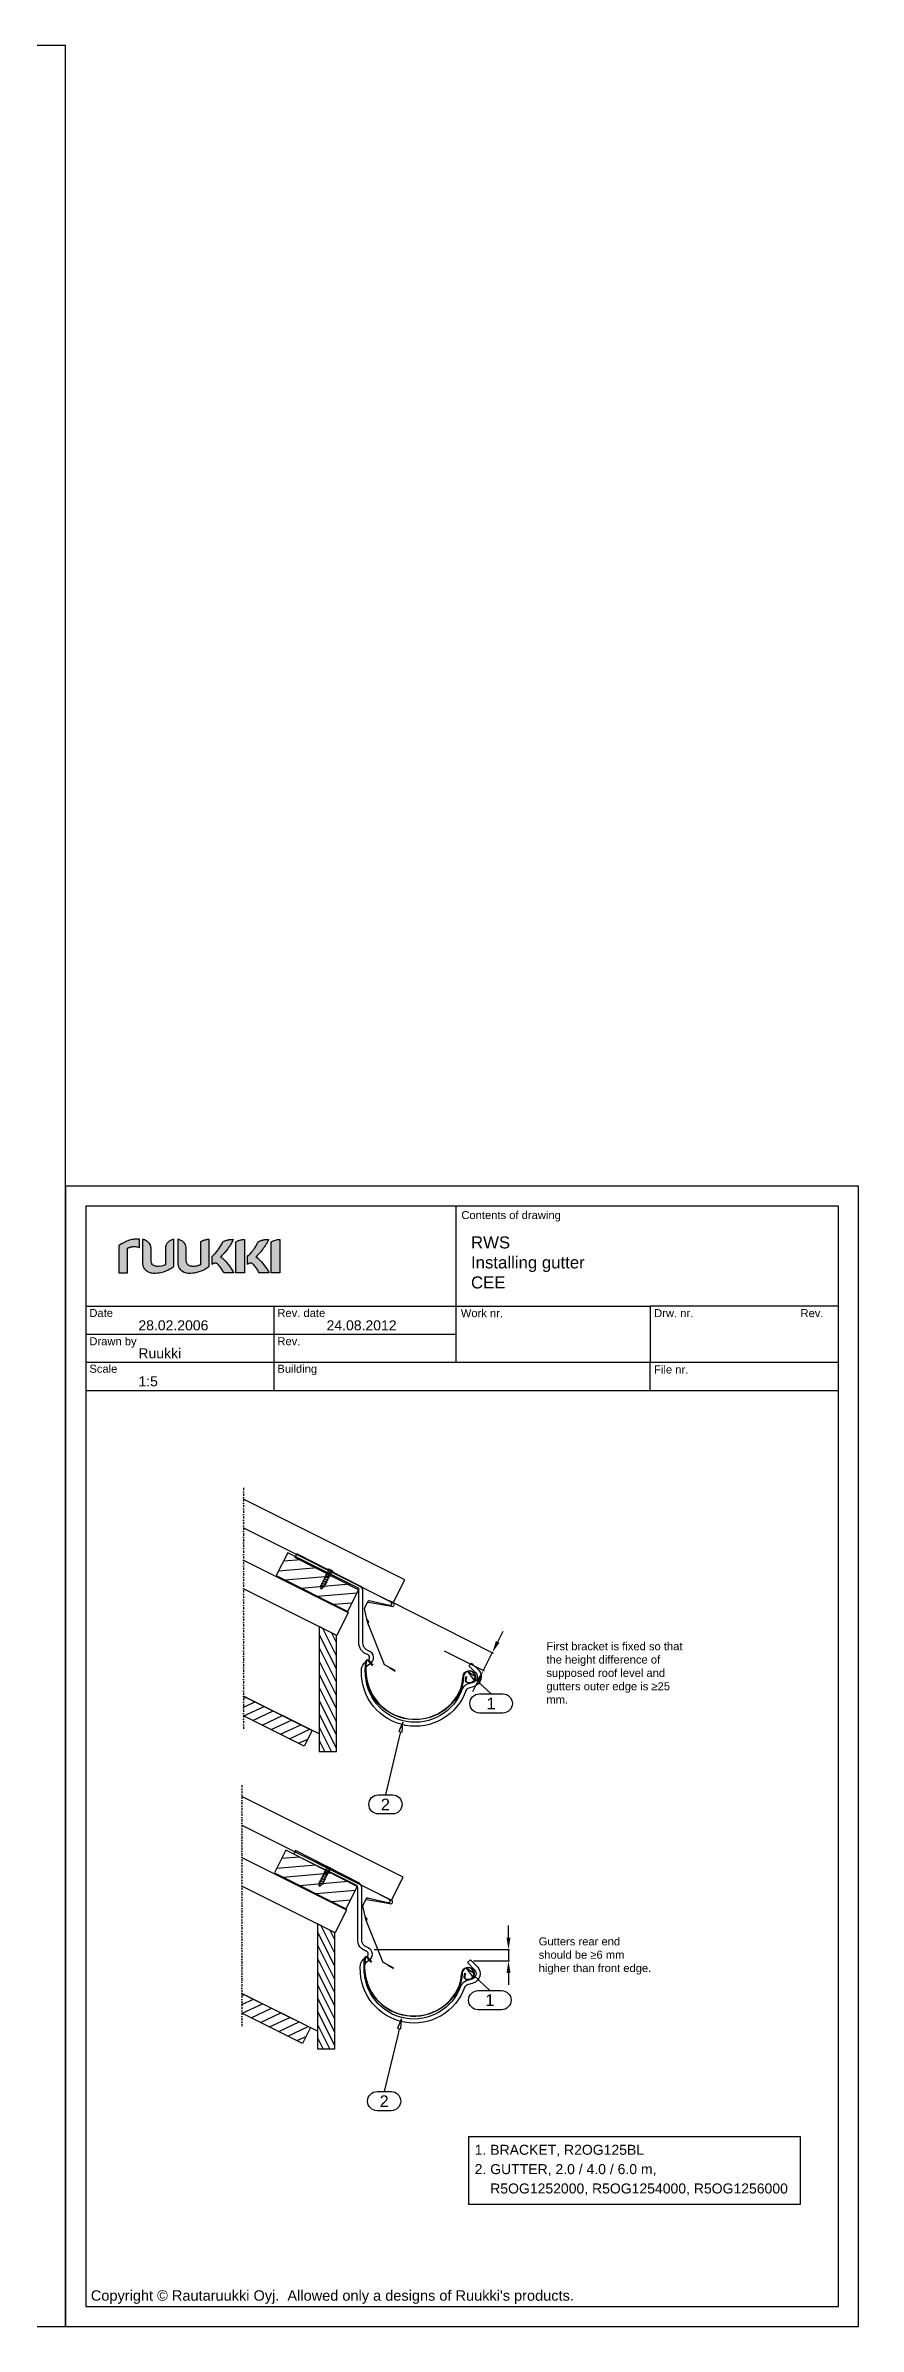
# Model space of a CAD drawing. Extents: x -5366 to 10078, y -29412 to -20292.
# Drawn here: x 9063 to 10078, y -29412 to -26562 of the extents above; entities that cross this region are included whole.
import ezdxf
from ezdxf.enums import TextEntityAlignment as Align

# ---------------------------------------------------------------- set-up
doc = ezdxf.new("R2010")
doc.units = 0
doc.linetypes.add('PKL', pattern=[7, 3, -2, 0, -2])
doc.layers.get('0').update_dxf_attribs({"linetype": 'CONTINUOUS'})
for name, color, linetype in [('025', 1, 'CONTINUOUS'), ('CLASSIC', 7, 'CONTINUOUS'), ('DET_RAAMIT', 7, 'CONTINUOUS'), ('DET_VAKIOTXT', 7, 'CONTINUOUS'), ('Gruba', 3, 'CONTINUOUS'), ('KIINNIKE', 1, 'CONTINUOUS'), ('MITAT', 2, 'CONTINUOUS'), ('MUOTO', 3, 'CONTINUOUS'), ('POIMULEVY', 7, 'CONTINUOUS'), ('RISTIKKO', 1, 'CONTINUOUS'), ('RU_COPYRIGHT', 7, 'CONTINUOUS'), ('RUUKKI', 7, 'CONTINUOUS'), ('RWS', 7, 'CONTINUOUS'), ('SININEN', 7, 'CONTINUOUS')]:
    doc.layers.add(name, color=color, linetype=linetype)
doc.layers.add('DET_RAAMI_ULOIN', color=7, linetype='CONTINUOUS', plot=False)
doc.styles.add('arial', font='ARIAL.TTF')
doc.dimstyles.get("Standard").update_dxf_attribs({"dimtxt": 0.18, "dimasz": 0.18, "dimexe": 0.18, "dimexo": 0.0625, "dimgap": 0.09, "dimtad": 0, "dimtih": 1, "dimtoh": 1, "dimdec": 4, "dimzin": 0, "dimdsep": 46, "dimtxsty": 'Standard', "dimcen": 0.09, "dimadec": 0, "dimazin": 0, "dimtfac": 1, "dimtdec": 4, "dimtofl": 0, "dimtmove": 0, "dimatfit": 3, "dimfxl": 0, "dimtolj": 1, "dimtzin": 0, "dimarcsym": 0})

# ---------------------------------------------------------------- blocks, each defined once
blk = doc.blocks.new('ruukki_dwg')
at = {"layer": 'RUUKKI'}
for points in [[(-27.9, 99.7), (-27.9, 57.3), (-14.6, 57.3), (-14.6, 95.4), (-14, 95.7), (-13.7, 95.9), (-13.4, 96), (-13.1, 96.2), (-12.8, 96.3), (-12.5, 96.4), (-12.1, 96.6), (-11.5, 96.8), (-11.1, 96.9), (-10.8, 97), (-10.4, 97.1), (-10.1, 97.2), (-9.8, 97.3), (-9.1, 97.5), (-8.4, 97.6), (-7.4, 97.8), (-6.7, 97.9), (-5.8, 98.1), (-4.9, 98.1), (-3.3, 98.1), (-1.1, 98), (0.3, 97.8), (2.3, 97.3), (3.8, 96.6), (4.2, 96.4), (4.3, 96.4), (4.4, 96.4), (4.4, 96.4), (4.4, 109.6), (4.2, 109.7), (3.9, 109.7), (3.7, 109.7), (2.4, 109.7), (1.3, 109.7), (0.1, 109.7), (-1, 109.6), (-2.1, 109.5), (-3.6, 109.4), (-5.1, 109.2), (-6.5, 109), (-7.8, 108.8), (-9.9, 108.3), (-11.5, 107.8), (-13, 107.3), (-14.2, 106.9), (-15.4, 106.4), (-16.9, 105.7), (-18.1, 105.2), (-19.4, 104.5), (-23, 102.6), (-25.5, 101.1), (-26.5, 100.5), (-27.3, 100), (-27.6, 99.9), (-27.9, 99.7)], [(9.1, 109.3), (9.1, 72.2), (9.1, 70.8), (9.3, 69.4), (9.6, 68.1), (10, 66.9), (10.3, 66.1), (10.7, 65.4), (11.1, 64.6), (11.8, 63.6), (12.3, 63), (13.4, 61.8), (14.3, 61), (15.6, 60.1), (16.6, 59.4), (18.1, 58.7), (18.9, 58.3), (20.4, 57.8), (22.1, 57.3), (24.2, 56.9), (26.3, 56.7), (29.3, 56.7), (32, 56.9), (35, 57.2), (37.3, 57.6), (41.4, 58.6), (45.8, 60.2), (49.1, 61.9), (51.7, 63.3), (53, 64), (54.8, 65.1), (56, 65.8), (56.9, 66.4), (57.6, 66.9), (57.8, 67), (57.8, 88.2), (57.8, 109.5), (57.1, 109.3), (56.5, 109.1), (55.8, 108.9), (55.5, 108.8), (54.8, 108.6), (53.9, 108.2), (52.7, 107.7), (51.6, 107), (50.5, 106.3), (49.9, 105.9), (49.2, 105.2), (48.7, 104.8), (48.1, 104.1), (47.6, 103.6), (47.2, 103.1), (46.9, 102.5), (46.5, 102), (46.3, 101.7), (45.9, 100.8), (45.3, 99.2), (45, 98.2), (44.8, 97.1), (44.6, 96), (44.6, 95.3), (44.6, 94.5), (44.6, 69.8), (43.4, 69.2), (42.1, 68.7), (40.4, 68.1), (38.4, 67.6), (34.6, 67.1), (33.3, 67.1), (31.3, 67.2), (29.8, 67.4), (28.7, 67.6), (27.7, 67.9), (26.7, 68.3), (25.4, 69), (24.6, 69.8), (23.7, 70.9), (23.2, 71.7), (22.8, 72.7), (22.5, 73.7), (22.4, 74.3), (22.3, 74.9), (22.3, 75.6), (22.3, 76.2), (22.3, 76.6), (22.3, 94.3), (22.2, 95.5), (22, 97.3), (21.7, 98.4), (21.3, 99.7), (20.6, 101.2), (19.6, 102.9), (19, 103.7), (18.6, 104.1), (17.9, 104.9), (16.9, 105.7), (16.4, 106.1), (15.3, 106.8), (14.1, 107.5), (13.2, 107.9), (12.3, 108.3), (11.4, 108.7), (10.7, 108.9), (10.1, 109.1), (9.7, 109.1), (9.4, 109.2), (9.1, 109.3)], [(64, 109.5), (64, 72.2), (64, 71.3), (64.1, 70.3), (64.4, 68.5), (64.8, 67.3), (65.2, 66.1), (65.8, 65), (66.7, 63.6), (67.7, 62.4), (69.2, 61), (71.2, 59.6), (73.8, 58.3), (77, 57.3), (80.3, 56.8), (83.6, 56.7), (87.5, 56.9), (89.9, 57.2), (92.2, 57.6), (94.3, 58.1), (95.9, 58.5), (97.4, 59), (101, 60.4), (104.3, 62), (107.6, 63.8), (110.6, 65.7), (112.6, 67), (112.6, 109.2), (112.2, 109.2), (111.7, 109.1), (111.2, 109.1), (110.8, 109.1), (110.1, 109), (109.1, 108.8), (108.6, 108.7), (108.1, 108.6), (106.5, 108.2), (105.8, 108.1), (105.1, 107.9), (104.5, 107.7), (104.2, 107.6), (104, 107.5), (103.4, 107.3), (103.1, 107.2), (102.6, 107), (102.2, 106.8), (101.7, 106.6), (100.8, 106.1), (100.3, 105.8), (100, 105.6), (99.7, 105.5), (99.5, 105.3), (99.5, 69.8), (98.9, 69.5), (98, 69.1), (97.3, 68.8), (96.3, 68.4), (95.6, 68.2), (94.6, 67.9), (92.9, 67.5), (91.9, 67.3), (90.7, 67.2), (89.8, 67.1), (88.5, 67.1), (87.2, 67.1), (86.2, 67.2), (85.3, 67.3), (84.4, 67.4), (83.3, 67.7), (82.3, 68), (81.2, 68.5), (80.5, 68.9), (79.8, 69.4), (79.5, 69.7), (78.8, 70.4), (78.4, 71), (78, 71.9), (77.7, 72.6), (77.5, 73.2), (77.3, 74.3), (77.2, 75.2), (77.2, 76.2), (77.2, 76.5), (77.2, 94.5), (77.1, 95.3), (77, 96.8), (76.6, 98.5), (76.3, 99.5), (75.8, 100.8), (75.2, 102), (74.3, 103.3), (73.2, 104.6), (72, 105.7), (70.5, 106.8), (69, 107.7), (67.8, 108.2), (66.6, 108.7), (66, 108.9), (65.3, 109.1), (64.3, 109.4), (64, 109.5)], [(117.3, 82.4), (118, 83.1), (119.1, 84.2), (119.7, 84.9), (120.6, 85.9), (122.5, 88), (124.5, 90.3), (126.3, 92.5), (128, 94.7), (130.5, 98.7), (132, 101.2), (132.9, 103), (133.5, 104.2), (134, 105.3), (134.3, 105.5), (134.8, 105.8), (135.3, 106), (135.9, 106.4), (136.4, 106.6), (137, 106.8), (137.6, 107.1), (138.3, 107.4), (138.7, 107.5), (139, 107.6), (139.5, 107.7), (139.9, 107.9), (140.3, 108), (140.8, 108.1), (141.2, 108.2), (141.7, 108.3), (142.7, 108.5), (143.4, 108.7), (144.2, 108.8), (144.9, 108.8), (145.6, 108.9), (146.3, 109), (148.5, 109.1), (149.8, 109.2), (150.1, 109.2), (150.3, 109.2), (150.3, 109), (150.2, 108.8), (150, 108.3), (149.6, 107.4), (149.3, 106.7), (149, 106), (148.8, 105.7), (147.6, 103.4), (146.8, 101.9), (145.8, 100.3), (145, 99), (143.9, 97.4), (143.1, 96.4), (141.9, 94.7), (139.2, 91.3), (138.1, 89.9), (137.4, 89.1), (136.4, 87.9), (134.3, 85.6), (133.2, 84.5), (132.2, 83.5), (130.8, 82.1), (130.2, 81.6), (130.6, 81.5), (131.4, 81.2), (131.7, 81), (132.4, 80.6), (133.4, 79.9), (134.2, 79.3), (134.4, 79.1), (135.6, 78), (136.6, 76.9), (138.7, 74.6), (140.3, 72.8), (142.9, 69.7), (144.8, 67.1), (146.8, 64.2), (149.1, 60.8), (149.4, 60.4), (150, 59.3), (150.4, 58.6), (150.9, 57.8), (151, 57.5), (151.1, 57.3), (135.7, 57.3), (134.4, 59.4), (132.9, 61.8), (132, 63.2), (129.7, 66.4), (128.3, 68.2), (126.8, 69.9), (125.7, 71), (124.9, 71.6), (124.4, 71.9), (124.1, 72), (123.9, 72.1), (123.8, 72.2), (123.5, 72.2), (123.2, 72.3), (123, 72.3), (122.8, 72.3), (122.6, 72.3), (122.1, 72.3), (121.9, 72.3), (121.6, 72.2), (121.1, 72.1), (120.8, 72), (120.5, 72), (120.4, 71.9), (120.1, 71.8), (119.8, 71.7), (119.6, 71.6), (119.3, 71.5), (119, 71.3), (118.8, 71.2), (118.5, 71), (118.3, 70.9), (117.8, 70.6), (117.8, 70.6), (117.7, 70.5), (117.5, 70.5), (117.3, 70.3), (117.3, 82.4)], [(154.5, 105.3), (155, 105.6), (155.6, 106), (156.2, 106.3), (156.8, 106.6), (157.2, 106.8), (158.7, 107.4), (159.6, 107.7), (160.5, 108), (161.9, 108.3), (163.1, 108.6), (164.2, 108.8), (165.4, 109), (166.6, 109.1), (167.1, 109.1), (167.7, 109.2), (167.7, 57.3), (154.5, 57.3), (154.5, 105.3)], [(172.4, 82.4), (173.8, 83.9), (175.4, 85.6), (176.3, 86.7), (177.5, 88), (178.6, 89.1), (179.6, 90.3), (180.5, 91.4), (181.3, 92.5), (182.1, 93.5), (182.7, 94.3), (183.2, 95), (184.8, 97.4), (186, 99.3), (187, 101.2), (188.3, 103.6), (188.8, 104.8), (189.1, 105.3), (189.2, 105.4), (189.5, 105.6), (189.7, 105.7), (190, 105.9), (190.5, 106.2), (191.2, 106.5), (191.7, 106.7), (192.3, 107), (193, 107.2), (193.7, 107.5), (194.5, 107.7), (194.9, 107.9), (195.4, 108), (195.8, 108.1), (196.3, 108.2), (196.8, 108.3), (197.8, 108.5), (198.5, 108.7), (199.6, 108.8), (200.3, 108.9), (201, 108.9), (201.4, 109), (202.4, 109), (203.6, 109.1), (204, 109.1), (204.8, 109.2), (205.2, 109.2), (205.4, 109.2), (205.3, 109), (205.3, 109), (205.2, 108.8), (205.1, 108.5), (205, 108.3), (204.9, 108), (204.8, 107.7), (204.7, 107.4), (204.5, 107.1), (204.4, 106.7), (204.2, 106.4), (203.7, 105.3), (203.5, 104.9), (203.3, 104.5), (203.1, 104.1), (203, 103.9), (202.8, 103.6), (202.4, 102.8), (202, 102.2), (201.3, 101), (200, 99), (199.2, 97.8), (198.2, 96.4), (196.9, 94.7), (195.5, 92.8), (194.3, 91.3), (193.1, 89.9), (192.1, 88.7), (190.8, 87.2), (188.8, 85.1), (187.8, 84), (186.3, 82.6), (185.8, 82.1), (185.3, 81.6), (186, 81.4), (186.6, 81.1), (187, 81), (187.5, 80.6), (188, 80.2), (188.6, 79.8), (189.2, 79.3), (190.1, 78.4), (192.1, 76.5), (193.8, 74.6), (196.1, 71.9), (197.9, 69.7), (200.7, 65.8), (202.4, 63.5), (204.2, 60.8), (205.3, 58.9), (206.2, 57.3), (190.8, 57.3), (189.9, 58.8), (188.5, 61), (187.4, 62.7), (185.8, 65.1), (184.4, 66.9), (183.4, 68.2), (182.4, 69.3), (181.3, 70.4), (180.4, 71.3), (179.8, 71.8), (179.2, 72), (178.6, 72.2), (178, 72.3), (177.6, 72.3), (176.9, 72.3), (176.4, 72.2), (175.7, 72), (175.1, 71.8), (174.7, 71.6), (174.1, 71.3), (173.5, 71), (173.1, 70.8), (172.7, 70.5), (172.4, 70.4), (172.4, 70.3), (172.4, 82.4)], [(209.6, 105.3), (210.1, 105.6), (210.7, 106), (211.3, 106.3), (211.9, 106.6), (212.8, 107), (213.8, 107.4), (214.7, 107.7), (216.3, 108.2), (217.6, 108.5), (219.3, 108.8), (220.5, 109), (221.5, 109.1), (222.4, 109.1), (222.8, 109.2), (222.8, 57.3), (209.6, 57.3), (209.6, 105.3)]]:
    blk.add_lwpolyline(points, dxfattribs=at)
blk = doc.blocks.new('ruukkidwg')
at = {"layer": 'MUOTO', "ltscale": 70, "xscale": 6.199999999999818, "yscale": 6.199999999999818, "zscale": 6.2}
blk.add_blockref('ruukki_dwg', (270, -306), dxfattribs=at)
blk = doc.blocks.new('S43-25')
at = {"layer": 'KIINNIKE', "color": 1}
for p, q in [((-1.9, -5.4), (-1.9, -3.2)), ((1.9, -4.9), (1.9, -2.7))]:
    blk.add_line(p, q, dxfattribs=at)
at = {"layer": 'KIINNIKE'}
for p, q in [((-1.9, -8.5), (-1.9, -6.3)), ((-1.9, -11.5), (-1.9, -9.3)), ((1.9, -8), (1.9, -5.7)), ((1.9, -11), (1.9, -8.8))]:
    blk.add_line(p, q, dxfattribs=at)
at = {"layer": 'KIINNIKE', "color": 1}
for points in [[(-4.5, 1), (4.5, 1), (4.5, 0), (-4.5, 0)], [(2.6, -2.2), (2.1, -2.7), (-2.1, -3.3), (-2.7, -2.9), (-2.1, -2.4), (2.1, -1.8)], [(2.6, -5.2), (2.1, -5.7), (-2.1, -6.3), (-2.7, -6), (-2.1, -5.5), (2.1, -4.9)]]:
    blk.add_lwpolyline(points, close=True, dxfattribs=at)
for points in [[(-1.9, -2.4), (-1.9, -1, 0.414214), (-2.9, 0)], [(1.9, -1.9), (1.9, -1, -0.414214), (2.9, 0)]]:
    blk.add_lwpolyline(points, format="xyb", dxfattribs=at)
at = {"layer": 'KIINNIKE'}
for points in [[(2.6, -8.3), (2.1, -8.8), (-2.1, -9.4), (-2.7, -9), (-2.1, -8.5), (2.1, -7.9)], [(2.6, -11.3), (2.1, -11.8), (-2.1, -12.4), (-2.7, -12.1), (-2.1, -11.6), (2.1, -11)], [(2.6, -14.4), (2.1, -14.9), (-2.1, -15.4), (-2.7, -15.1), (-2.1, -14.6), (2.1, -14)], [(2.6, -17.4), (2.1, -17.9), (-2.1, -18.5), (-2.7, -18.2), (-2.1, -17.7), (2.1, -17.1)], [(2.6, -20.5), (2.1, -21), (-2, -21.5), (-2.6, -21.2), (-2, -20.7), (2.1, -20.1)], [(1.1, -23.7), (0.7, -24.1), (-0.6, -24.3), (-1, -24), (-0.6, -23.7), (0.7, -23.5)]]:
    blk.add_lwpolyline(points, close=True, dxfattribs=at)
for points in [[(-1.9, -9.3), (-1.9, -9.4)], [(-1.9, -14.6), (-1.9, -12.4)], [(-1.9, -17.6), (-1.9, -15.4)], [(-1.9, -18.7), (-1.9, -18.5)], [(0, -25), (-0.4, -24.2)], [(0.4, -24.1), (0, -25)], [(1.9, -8.9), (1.9, -8.8)], [(1.9, -11.8), (1.9, -14)], [(1.9, -14.9), (1.9, -17.1)], [(1.9, -17.9), (1.9, -18.7)]]:
    blk.add_lwpolyline(points, dxfattribs=at)
for points in [[(-1.7, -20.7, -0.048189), (-1.9, -18.7), (-1.9, -18.5)], [(-0.6, -23.7), (-0.9, -23, -0.041911), (-1.5, -21.5)], [(1.6, -21, -0.053388), (0.9, -23), (0.7, -23.5)], [(1.9, -17.9), (1.9, -18.7, -0.035659), (1.8, -20.2, -0.035659)]]:
    blk.add_lwpolyline(points, format="xyb", dxfattribs=at)
at = {"layer": 'RWS', "color": 1}
for points in [[(-0.7, 1), (-0.9, 1.7, 0.08871), (-3.3, 1, 0.082321)], [(3.3, 1, 0.08871), (0.9, 1.7), (0.7, 1)]]:
    blk.add_lwpolyline(points, format="xyb", dxfattribs=at)
blk = doc.blocks.new('*D196')
at = {"layer": 'MITAT', "color": 0, "lineweight": -2, "ltscale": 3}
for p, q in [((9492.2, -28505.4), (9622.3, -28570.9)), ((9627.9, -28556.9), (9634.7, -28543.5)), ((9561.1, -28568.2), (9611.1, -28593.3)), ((9621.2, -28570.3), (9609.9, -28592.7)), ((9603.2, -28606.1), (9596.5, -28619.5))]:
    blk.add_line(p, q, dxfattribs=at)
at = {"layer": 'MITAT', "color": 0, "ltscale": 3}
for points in [[(9625.7, -28555.8), (9630.2, -28558), (9621.2, -28570.3)], [(9601, -28605), (9605.4, -28607.2), (9609.9, -28592.7)]]:
    blk.add_solid(points, dxfattribs=at)
blk = doc.blocks.new('A$C65423EF8')
at = {"layer": 'Gruba', "color": 3}
blk.add_line((217.1, 75.4), (220.6, 79), dxfattribs=at)
for points in [[(82.3, 174.6), (2.3, 215.4), (0, 210.9)], [(79.3, 170.5), (0, 210.9)], [(220.6, 79), (229.5, 70.1)]]:
    blk.add_lwpolyline(points, dxfattribs=at)
for points in [[(90.8, 89.6, -0.36276), (79.9, 104.9, -0.36276)], [(92, 94.4, -0.367886), (84.9, 104.7, -1.749447)], [(91, 82.4, 0.68073), (90.5, 89.6, 0.68073)], [(93.1, 77.8, 0.68073), (92, 94.4, -907.617005)], [(83.1, 68.2, -0.319573), (90.9, 82.3, -0.319573)], [(88.1, 68.8, -0.319573), (93.1, 77.8, -1.075827)], [(217.1, 75.4), (226, 66.6, -0.649998)]]:
    blk.add_lwpolyline(points, format="xyb", dxfattribs=at)
at = {"layer": 'Gruba'}
for points in [[(213.7, 45.1, -0.856466), (83.1, 68.9, -0.856466)], [(208.9, 46.7, -0.856466), (88.1, 68.8, -2.051163)], [(226, 66.6, -0.528683), (222.5, 54.7)], [(229.5, 70.1, -0.545084), (224, 49.9, -0.568485)], [(222.5, 54.7), (215.5, 52.5, 0.21401), (208.9, 46.7, 0.465331)], [(224, 49.9), (217, 47.8, 0.212494), (213.5, 44.7, 0.212494)]]:
    blk.add_lwpolyline(points, format="xyb", dxfattribs=at)
at = {"layer": 'RWS', "color": 3}
for p, q in [((79.9, 104.9), (79.9, 169.5)), ((84.9, 104.7), (84.9, 170))]:
    blk.add_line(p, q, dxfattribs=at)
for radius, start, end in [(7.83, 9.5305, 48.53), (2.83, 15.8785, 38.8262)]:
    blk.add_arc((77.1, 168.7), radius, start, end, dxfattribs=at)
blk = doc.blocks.new('*D197')
at = {"layer": 'RISTIKKO', "color": 0, "lineweight": -2, "ltscale": 3}
for p, q in [((9641.4, -28926.5), (9641.4, -28911.5)), ((9473.7, -28941.5), (9642.6, -28941.5)), ((9597.7, -28955.7), (9642.6, -28955.7)), ((9641.4, -28941.5), (9641.4, -28955.7)), ((9641.4, -28970.7), (9641.4, -28985.7))]:
    blk.add_line(p, q, dxfattribs=at)
at = {"layer": 'RISTIKKO', "color": 0, "ltscale": 3}
for points in [[(9638.9, -28926.5), (9643.9, -28926.5), (9641.4, -28941.5)], [(9638.9, -28970.7), (9643.9, -28970.7), (9641.4, -28955.7)]]:
    blk.add_solid(points, dxfattribs=at)
blk = doc.blocks.new('A$C0BF002D9')
at = {"color": 3}
for p, q in [((-17, -27.9), (-109.2, 19.1)), ((-50.1, -35.4), (-45.7, -26.8)), ((-44.5, -26), (-18.8, -31.5)), ((-46.4, -52.4), (-50.2, -35.9)), ((-25.4, -106), (-46.5, -52.9)), ((-45.6, -51.2), (-45, -53.6)), ((-12.1, -113.3), (-25.1, -106.3)), ((-19.2, -109.8), (-13, -113.1))]:
    blk.add_line(p, q, dxfattribs=at)
for centre, radius, start, end in [((-44.7, -27), 1, 78, 168), ((-17.9, -29.7), 2, 333, 63), ((-49.2, -35.8), 1, 153, 186.2958), ((-46.6, -51.4), 1.12, 13, 100.13), ((-47.4, -52.5), 1, 334.9002, 3.6682), ((-17.9, -29.7), 2, 243, 333), ((-24.7, -105.6), 0.83, 206.6015, 234.3633), ((-13.3, -113.5), 0.5, 342.3351, 50.6176), ((-12.4, -113.7), 0.5, 170.0253, 62.2369)]:
    blk.add_arc(centre, radius, start, end, dxfattribs=at)

msp = doc.modelspace()

# ---------------------------------------------------------------- hatches: boundary and pattern name
h = msp.add_hatch(color=256)
h.paths.add_polyline_path([(9154.8343, -28061.65636), (9154.8343, -28095.63861), (9165.4321, -28095.63861), (9165.4321, -28065.06428), (9165.90312, -28064.81492), (9166.15248, -28064.70409), (9166.40184, -28064.59326), (9166.65812, -28064.48244), (9166.91441, -28064.37161), (9167.17762, -28064.26771), (9167.44084, -28064.16381), (9167.96726, -28063.96986), (9168.24433, -28063.87982), (9168.5214, -28063.78977), (9168.79154, -28063.71358), (9169.06168, -28063.63738), (9169.33875, -28063.56119), (9169.89288, -28063.41573), (9170.44009, -28063.29105), (9171.25051, -28063.13866), (9171.77693, -28063.05554), (9172.53194, -28062.95857), (9173.24539, -28062.90316), (9174.49219, -28062.89623), (9176.25156, -28062.98628), (9177.38754, -28063.13174), (9179.01531, -28063.54734), (9180.24133, -28064.09454), (9180.55995, -28064.28849), (9180.64307, -28064.3162), (9180.69849, -28064.3162), (9180.71234, -28064.28849), (9180.71234, -28053.69068), (9180.51147, -28053.6699), (9180.31059, -28053.64912), (9180.10972, -28053.6422), (9179.11921, -28053.63527), (9178.17718, -28053.63527), (9177.26286, -28053.66298), (9176.37624, -28053.70454), (9175.51734, -28053.75995), (9174.28439, -28053.87078), (9173.10685, -28054.00931), (9171.97781, -28054.18248), (9170.90417, -28054.38335), (9169.22099, -28054.77817), (9167.94648, -28055.14528), (9166.72046, -28055.56089), (9165.79229, -28055.89337), (9164.83641, -28056.27433), (9163.58961, -28056.80769), (9162.68914, -28057.22329), (9161.58087, -28057.7982), (9158.72708, -28059.34285), (9156.7045, -28060.50653), (9155.88715, -28060.9914), (9155.2499, -28061.37929), (9155.0421, -28061.51782)])
h.paths.add_polyline_path([(9184.43889, -28053.9539), (9184.43889, -28083.65546), (9184.48738, -28084.81915), (9184.61898, -28085.91356), (9184.86142, -28086.95949), (9185.17312, -28087.95), (9185.43633, -28088.5734), (9185.72725, -28089.1691), (9186.04588, -28089.75094), (9186.60001, -28090.55443), (9186.99483, -28091.067), (9187.87452, -28092.00903), (9188.59489, -28092.66014), (9189.64775, -28093.42207), (9190.48587, -28093.93465), (9191.66341, -28094.53034), (9192.27295, -28094.79355), (9193.54054, -28095.24379), (9194.84275, -28095.60397), (9196.519, -28095.91567), (9198.21604, -28096.07499), (9200.6473, -28096.08191), (9202.83613, -28095.97109), (9205.23276, -28095.70787), (9207.0614, -28095.4031), (9210.34464, -28094.55805), (9213.82876, -28093.26276), (9216.50245, -28091.96747), (9218.58738, -28090.85228), (9219.64716, -28090.24966), (9221.06713, -28089.4046), (9222.05071, -28088.7812), (9222.74338, -28088.33789), (9223.29752, -28087.95693), (9223.46376, -28087.83917), (9223.46376, -28070.8342), (9223.46376, -28053.82922), (9222.93733, -28053.9539), (9222.4109, -28054.09243), (9221.88447, -28054.25867), (9221.62819, -28054.34179), (9221.11561, -28054.52188), (9220.36061, -28054.8128), (9219.40473, -28055.26997), (9218.47655, -28055.79639), (9217.60379, -28056.37823), (9217.18819, -28056.69686), (9216.5925, -28057.20251), (9216.21153, -28057.56269), (9215.67818, -28058.12375), (9215.33184, -28058.5255), (9215.01322, -28058.9411), (9214.7223, -28059.37055), (9214.43138, -28059.81386), (9214.3067, -28060.04937), (9213.93266, -28060.75589), (9213.44779, -28062.0304), (9213.21228, -28062.84774), (9213.03912, -28063.6928), (9212.92136, -28064.57941), (9212.8798, -28065.18896), (9212.86595, -28065.81236), (9212.86595, -28085.62264), (9211.92392, -28086.09365), (9210.88492, -28086.52311), (9209.54807, -28086.97334), (9207.90645, -28087.39587), (9204.86564, -28087.78376), (9203.81279, -28087.78376), (9202.24043, -28087.70757), (9201.04905, -28087.54825), (9200.14858, -28087.36816), (9199.33123, -28087.13265), (9198.5693, -28086.82788), (9197.558, -28086.24604), (9196.84456, -28085.63649), (9196.12418, -28084.75681), (9195.74322, -28084.07106), (9195.43844, -28083.3022), (9195.20986, -28082.45022), (9195.12674, -28081.99306), (9195.0644, -28081.5082), (9195.02284, -28080.99562), (9195.00206, -28080.46227), (9194.99514, -28080.19213), (9194.99514, -28065.96475), (9194.9605, -28065.02965), (9194.77348, -28063.55426), (9194.58646, -28062.72306), (9194.24706, -28061.66328), (9193.70678, -28060.43726), (9192.86172, -28059.07963), (9192.37685, -28058.47009), (9192.03745, -28058.08219), (9191.49024, -28057.51421), (9190.7006, -28056.83539), (9190.285, -28056.51677), (9189.41224, -28055.92107), (9188.49792, -28055.39465), (9187.77062, -28055.04831), (9187.02946, -28054.72968), (9186.27446, -28054.45954), (9185.75496, -28054.2933), (9185.22853, -28054.14784), (9184.96532, -28054.07858), (9184.7021, -28054.01624)])
h.paths.add_polyline_path([(9228.43711, -28053.82922), (9228.43711, -28083.65546), (9228.45096, -28084.44511), (9228.52023, -28085.19319), (9228.76959, -28086.62008), (9229.06051, -28087.62445), (9229.43455, -28088.5734), (9229.88478, -28089.46002), (9230.59823, -28090.55443), (9231.4225, -28091.55187), (9232.59311, -28092.66014), (9234.2001, -28093.76841), (9236.27117, -28094.79355), (9238.84097, -28095.60397), (9241.53544, -28096.0265), (9244.18836, -28096.09577), (9247.25687, -28095.93645), (9249.24483, -28095.70787), (9251.06654, -28095.4031), (9252.76358, -28095.01521), (9254.03808, -28094.65502), (9255.25718, -28094.25327), (9258.11097, -28093.145), (9260.78466, -28091.82894), (9263.40294, -28090.40204), (9265.79957, -28088.93359), (9267.43427, -28087.83917), (9267.43427, -28054.06472), (9267.0533, -28054.07165), (9266.69311, -28054.0855), (9266.24288, -28054.12014), (9265.99352, -28054.14784), (9265.37012, -28054.23096), (9264.63589, -28054.34179), (9264.20644, -28054.42491), (9263.77698, -28054.50803), (9262.48862, -28054.79895), (9261.94142, -28054.93748), (9261.42192, -28055.08294), (9260.93705, -28055.23533), (9260.70154, -28055.31153), (9260.47296, -28055.38772), (9260.02965, -28055.54703), (9259.81493, -28055.63015), (9259.41318, -28055.78254), (9259.03914, -28055.94878), (9258.67895, -28056.11502), (9257.91009, -28056.50984), (9257.5222, -28056.73842), (9257.27977, -28056.89081), (9257.07889, -28057.02241), (9256.87802, -28057.15402), (9256.87802, -28085.62264), (9256.40701, -28085.872), (9255.66585, -28086.20448), (9255.15328, -28086.41921), (9254.35671, -28086.71705), (9253.81643, -28086.89715), (9252.99908, -28087.12573), (9251.64146, -28087.45128), (9250.83796, -28087.58981), (9249.81281, -28087.72142), (9249.09244, -28087.78376), (9248.08115, -28087.78376), (9247.01444, -28087.75605), (9246.2525, -28087.70757), (9245.51828, -28087.63137), (9244.81868, -28087.52055), (9243.94592, -28087.31967), (9243.1355, -28087.06339), (9242.22118, -28086.66164), (9241.71554, -28086.36379), (9241.11291, -28085.90663), (9240.84277, -28085.65727), (9240.34405, -28085.08929), (9240.0185, -28084.61135), (9239.65831, -28083.91868), (9239.43666, -28083.32991), (9239.31198, -28082.91431), (9239.13189, -28082.02077), (9239.04877, -28081.28654), (9239.00721, -28080.48998), (9239.00721, -28080.21984), (9239.00721, -28065.81236), (9238.9795, -28065.18896), (9238.88253, -28063.98372), (9238.58468, -28062.57068), (9238.34225, -28061.76718), (9237.9405, -28060.75589), (9237.44178, -28059.81386), (9236.70755, -28058.7333), (9235.8625, -28057.74971), (9234.89969, -28056.8631), (9233.63211, -28055.93493), (9232.49614, -28055.26997), (9231.5264, -28054.8128), (9230.52896, -28054.42491), (9230.01639, -28054.25867), (9229.48996, -28054.09243), (9228.70032, -28053.89156)])
h.paths.add_polyline_path([(9271.18852, -28075.5097), (9271.72188, -28074.9902), (9272.58771, -28074.06202), (9273.07258, -28073.52867), (9273.83451, -28072.68362), (9275.31682, -28071.05585), (9276.94459, -28069.17179), (9278.35763, -28067.41935), (9279.72218, -28065.63227), (9281.77248, -28062.48063), (9282.92923, -28060.43034), (9283.69809, -28058.96881), (9284.15525, -28058.04063), (9284.5847, -28057.15402), (9284.82021, -28056.99471), (9285.16655, -28056.77998), (9285.56829, -28056.55833), (9286.06701, -28056.29511), (9286.46876, -28056.11502), (9286.92592, -28055.92107), (9287.43849, -28055.71327), (9287.99263, -28055.50547), (9288.29047, -28055.4085), (9288.58832, -28055.31153), (9288.9208, -28055.20763), (9289.25328, -28055.10372), (9289.61347, -28055.00675), (9289.97366, -28054.90978), (9290.35462, -28054.81973), (9290.73559, -28054.72968), (9291.55294, -28054.57037), (9292.114, -28054.4734), (9292.68891, -28054.39028), (9293.27075, -28054.32101), (9293.85259, -28054.2656), (9294.42058, -28054.21711), (9296.17995, -28054.10628), (9297.2051, -28054.07165), (9297.45446, -28054.06472), (9297.63455, -28054.06472), (9297.57914, -28054.22404), (9297.52373, -28054.38335), (9297.37134, -28054.77124), (9297.05964, -28055.48469), (9296.81721, -28056.01805), (9296.55399, -28056.58603), (9296.41546, -28056.87695), (9295.47343, -28058.69867), (9294.80847, -28059.85542), (9294.03961, -28061.14378), (9293.33309, -28062.24512), (9292.50189, -28063.45036), (9291.87156, -28064.33005), (9290.88105, -28065.65305), (9288.73378, -28068.40293), (9287.84024, -28069.49735), (9287.27225, -28070.16231), (9286.46876, -28071.09048), (9284.77865, -28072.91912), (9283.91974, -28073.80574), (9283.1301, -28074.59538), (9281.9595, -28075.73135), (9281.52312, -28076.14695), (9281.80018, -28076.21622), (9282.46514, -28076.47251), (9282.74221, -28076.60411), (9283.30327, -28076.93659), (9284.04442, -28077.47687), (9284.69553, -28078.01715), (9284.8687, -28078.17647), (9285.8038, -28079.05615), (9286.635, -28079.90121), (9288.35281, -28081.72985), (9289.6204, -28083.19138), (9291.64991, -28085.71961), (9293.20148, -28087.81147), (9294.80847, -28090.07649), (9296.66482, -28092.84023), (9296.87262, -28093.17271), (9297.39212, -28094.03855), (9297.68997, -28094.55805), (9298.06401, -28095.23686), (9298.16791, -28095.43773), (9298.27181, -28095.63861), (9285.91463, -28095.63861), (9284.8687, -28093.90694), (9283.67038, -28092.00903), (9282.95001, -28090.91462), (9281.10752, -28088.29633), (9280.0131, -28086.911), (9278.79401, -28085.56723), (9277.90047, -28084.68754), (9277.28399, -28084.15419), (9276.84069, -28083.89097), (9276.64674, -28083.81478), (9276.45279, -28083.74551), (9276.35582, -28083.71088), (9276.14802, -28083.66932), (9275.92637, -28083.64161), (9275.71857, -28083.6139), (9275.60774, -28083.6139), (9275.38609, -28083.6139), (9275.0536, -28083.62776), (9274.83195, -28083.64161), (9274.62415, -28083.66932), (9274.1947, -28083.75244), (9273.9869, -28083.80785), (9273.75139, -28083.87712), (9273.63364, -28083.91868), (9273.39813, -28084.00872), (9273.1557, -28084.11263), (9273.03102, -28084.16804), (9272.79551, -28084.27887), (9272.56, -28084.38969), (9272.34528, -28084.50745), (9272.13055, -28084.6252), (9271.94353, -28084.73603), (9271.60412, -28084.9369), (9271.45174, -28085.02695), (9271.35476, -28085.08236), (9271.18852, -28085.19319)])
h.paths.add_polyline_path([(9300.98706, -28057.15402), (9301.38881, -28056.89081), (9301.88753, -28056.58603), (9302.31698, -28056.35745), (9302.80185, -28056.11502), (9303.14818, -28055.94878), (9304.36728, -28055.46391), (9305.05302, -28055.23533), (9305.79417, -28055.00675), (9306.87473, -28054.72968), (9307.87217, -28054.50803), (9308.71723, -28054.35564), (9309.7216, -28054.21018), (9310.71211, -28054.12014), (9311.08615, -28054.09936), (9311.55716, -28054.06472), (9311.55716, -28095.63861), (9300.98706, -28095.63861)])
h.paths.add_polyline_path([(9315.31142, -28075.5097), (9316.46125, -28074.31831), (9317.70112, -28072.96761), (9318.48384, -28072.10178), (9319.43279, -28071.05585), (9320.26399, -28070.1069), (9321.06056, -28069.17179), (9321.80171, -28068.27133), (9322.4736, -28067.41935), (9323.07622, -28066.63663), (9323.59572, -28065.95089), (9324.01825, -28065.37598), (9325.25812, -28063.52656), (9326.20015, -28061.96113), (9327.05213, -28060.43034), (9328.04957, -28058.50472), (9328.49288, -28057.59733), (9328.7076, -28057.15402), (9328.79072, -28057.08475), (9329.06779, -28056.90466), (9329.17169, -28056.84232), (9329.40027, -28056.71071), (9329.82972, -28056.47521), (9330.39078, -28056.20507), (9330.82024, -28056.01805), (9331.29818, -28055.81717), (9331.8246, -28055.60937), (9332.40644, -28055.4085), (9333.0437, -28055.20763), (9333.37618, -28055.10372), (9333.72944, -28055.00675), (9334.0827, -28054.90978), (9334.47059, -28054.81973), (9334.85849, -28054.72968), (9335.66891, -28054.57037), (9336.23689, -28054.4734), (9337.10273, -28054.35564), (9337.68457, -28054.28638), (9338.25256, -28054.24482), (9338.52962, -28054.21711), (9339.34697, -28054.1617), (9340.30285, -28054.10628), (9340.68382, -28054.09243), (9341.32107, -28054.07165), (9341.57736, -28054.06472), (9341.75745, -28054.06472), (9341.70204, -28054.22404), (9341.64662, -28054.38335), (9341.5635, -28054.5773), (9341.48038, -28054.77124), (9341.38341, -28054.99982), (9341.28644, -28055.22841), (9341.17561, -28055.48469), (9341.06478, -28055.74098), (9340.93318, -28056.01805), (9340.80157, -28056.29511), (9340.37904, -28057.1748), (9340.23358, -28057.47265), (9340.08812, -28057.77742), (9339.94266, -28058.08219), (9339.82491, -28058.28307), (9339.70716, -28058.48394), (9339.34004, -28059.1489), (9339.0699, -28059.61991), (9338.47421, -28060.62428), (9337.44906, -28062.24512), (9336.82566, -28063.15252), (9335.98061, -28064.33005), (9334.99702, -28065.65305), (9333.80563, -28067.21155), (9332.84975, -28068.40293), (9331.94928, -28069.49735), (9331.11116, -28070.48094), (9330.07908, -28071.65847), (9328.45824, -28073.36243), (9327.63397, -28074.20056), (9326.50492, -28075.31575), (9326.07547, -28075.73135), (9325.64601, -28076.14695), (9326.18629, -28076.29934), (9326.71272, -28076.53485), (9326.98979, -28076.67338), (9327.41231, -28076.93659), (9327.84869, -28077.24137), (9328.31278, -28077.60848), (9328.80458, -28078.01715), (9329.52495, -28078.68211), (9331.11116, -28080.26832), (9332.46878, -28081.72985), (9334.33899, -28083.91868), (9335.75895, -28085.71961), (9338.0309, -28088.80198), (9339.34697, -28090.69296), (9340.78772, -28092.84023), (9341.67433, -28094.30869), (9342.3947, -28095.63861), (9330.03752, -28095.63861), (9329.331, -28094.46107), (9328.21581, -28092.68092), (9327.30841, -28091.28866), (9326.02698, -28089.41153), (9324.94642, -28087.94307), (9324.136, -28086.911), (9323.34636, -28086.01053), (9322.45974, -28085.11007), (9321.7463, -28084.44511), (9321.2268, -28084.0295), (9320.76964, -28083.81478), (9320.25706, -28083.66932), (9319.82761, -28083.6139), (9319.50206, -28083.6139), (9318.95485, -28083.64161), (9318.5254, -28083.71088), (9317.99204, -28083.84248), (9317.5141, -28084.00872), (9317.15391, -28084.16804), (9316.6829, -28084.38969), (9316.23959, -28084.6252), (9315.86555, -28084.84685), (9315.57463, -28085.02695), (9315.34605, -28085.16548), (9315.31142, -28085.19319)])
h.paths.add_polyline_path([(9345.16537, -28057.15402), (9345.56712, -28056.89081), (9346.05199, -28056.58603), (9346.49529, -28056.35745), (9346.98016, -28056.11502), (9347.70054, -28055.78254), (9348.53174, -28055.46391), (9349.2244, -28055.23533), (9350.49891, -28054.86822), (9351.55176, -28054.61886), (9352.89554, -28054.35564), (9353.89991, -28054.21018), (9354.68262, -28054.13399), (9355.4307, -28054.09243), (9355.73547, -28054.06472), (9355.73547, -28095.63861), (9345.16537, -28095.63861)])
at = {"layer": 'RWS'}
h = msp.add_hatch(dxfattribs=at)
h.set_pattern_fill('ANSI31', color=1, scale=95, angle=320, style=0)
h.set_pattern_definition([(5, (13823.858, -28172.662), (-1.034974, 11.829812), [])])
h.paths.add_polyline_path([(9440.75927, -28518.86482), (9455.07011, -28490.24315), (9365.62739, -28445.52179), (9351.31655, -28474.14346)])
h = msp.add_hatch(dxfattribs=at)
h.set_pattern_fill('VAAKAV', color=1, scale=0.1, angle=25, style=0)
h.set_pattern_definition([(25, (10118.656, -27754.18), (-4.22618, 9.06308), [])])
h.paths.add_polyline_path([(9310.38241, -28624.65267), (9310.38241, -28649.24942), (9386.26831, -28687.19237), (9396.10701, -28667.51497)])
h = msp.add_hatch(dxfattribs=at)
h.set_pattern_fill('ANSI31', color=1, scale=95, angle=320, style=0)
h.set_pattern_definition([(5, (13821.758, -28544.171), (-1.034974, 11.829812), [])])
h.paths.add_polyline_path([(9438.65881, -28890.37374), (9452.96965, -28861.75207), (9363.52693, -28817.03071), (9349.2161, -28845.65238)])
h = msp.add_hatch(dxfattribs=at)
h.set_pattern_fill('VAAKAV', color=1, scale=0.1, angle=25, style=0)
h.set_pattern_definition([(25, (10116.556, -28125.689), (-4.22618, 9.06308), [])])
h.paths.add_polyline_path([(9308.28195, -28996.16159), (9308.28195, -29020.75834), (9384.16785, -29058.70129), (9394.00655, -29039.02389)])

# ---------------------------------------------------------------- linework, layer by layer
at = {"layer": '025', "color": 2}
for points in [[(9310.38241, -28624.65267), (9396.10701, -28667.51497), (9386.26831, -28687.19237), (9310.38241, -28649.24942)], [(9308.28195, -28996.16159), (9394.00655, -29039.02389), (9384.16785, -29058.70129), (9308.28195, -29020.75834)]]:
    msp.add_lwpolyline(points, dxfattribs=at)
at = {"layer": 'CLASSIC', "color": 1}
for p, q in [((9426.81183, -28590.77704), (9404.81183, -28547.59961)), ((9426.81183, -28574.25687), (9409.42737, -28540.13796)), ((9426.81183, -28557.7367), (9420.7964, -28545.93077)), ((9426.81183, -28607.29721), (9404.81183, -28564.11978)), ((9426.81183, -28623.81738), (9404.81183, -28580.63995)), ((9426.81183, -28640.33755), (9404.81183, -28597.16012)), ((9426.81183, -28656.85772), (9404.81183, -28613.68029)), ((9426.65294, -28673.06605), (9404.81183, -28630.20046)), ((9426.78025, -28689.83608), (9404.81183, -28646.72063)), ((9420.50666, -28694.04364), (9404.81183, -28663.24079)), ((9412.06483, -28693.99578), (9404.81183, -28679.76096)), ((9424.71137, -28962.28596), (9402.71137, -28919.10853)), ((9424.71137, -28945.76579), (9407.32691, -28911.64688)), ((9424.71137, -28929.24563), (9418.69595, -28917.43969)), ((9424.71137, -28978.80613), (9402.71137, -28935.6287)), ((9424.71137, -28995.3263), (9402.71137, -28952.14887)), ((9424.71137, -29011.84647), (9402.71137, -28968.66904)), ((9424.71137, -29028.36664), (9402.71137, -28985.18921)), ((9424.55248, -29044.57498), (9402.71137, -29001.70938)), ((9424.67979, -29061.34501), (9402.71137, -29018.22955)), ((9418.4062, -29065.55257), (9402.71137, -29034.74972)), ((9409.96437, -29065.5047), (9402.71137, -29051.26989))]:
    msp.add_line(p, q, dxfattribs=at)
at = {"layer": 'DET_RAAMI_ULOIN', "color": 2}
for points in [[(7108.35454, -29412.30809), (9088.35454, -29412.30809), (9088.35454, -26562.30809), (7108.35454, -26562.30809)], [(9088.35453, -29412.30809), (10078.35453, -29412.30809), (10078.35453, -27987.30809), (9088.35453, -27987.30809)]]:
    msp.add_lwpolyline(points, close=True, dxfattribs=at)
at = {"layer": 'DET_RAAMIT', "color": 2}
for p, q in [((9113.35453, -28137.30809), (9818.35453, -28137.30809)), ((9348.35453, -28137.30809), (9348.35453, -28242.70074)), ((9575.85453, -28207.30809), (9575.85453, -28137.30809)), ((9113.35453, -28172.30809), (9575.85453, -28172.30809)), ((9113.35453, -28207.30809), (9818.35453, -28207.30809)), ((9113.35453, -28242.70074), (10053.35453, -28242.70074)), ((9426.81183, -28548.99578), (9404.81183, -28537.78622)), ((9404.81183, -28537.78622), (9404.81183, -28693.99578)), ((9426.81183, -28693.99578), (9426.81183, -28548.99578)), ((9404.81183, -28693.99578), (9426.81183, -28693.99578)), ((9424.71137, -28920.5047), (9402.71137, -28909.29514)), ((9402.71137, -28909.29514), (9402.71137, -29065.5047)), ((9424.71137, -29065.5047), (9424.71137, -28920.5047)), ((9402.71137, -29065.5047), (9424.71137, -29065.5047))]:
    msp.add_line(p, q, dxfattribs=at)
for points in [[(9113.35453, -29387.30809), (10053.35453, -29387.30809), (10053.35453, -28012.30809), (9113.35453, -28012.30809)], [(9818.35453, -28137.30809), (9818.35453, -28207.30809), (10053.35453, -28207.30809), (10053.35453, -28137.30809)]]:
    msp.add_lwpolyline(points, close=True, dxfattribs=at)
for points in [[(9575.85453, -28137.30809), (9575.85453, -28012.30809)], [(9818.35453, -28242.70074), (9818.35453, -28207.3371)]]:
    msp.add_lwpolyline(points, dxfattribs=at)
at = {"layer": 'POIMULEVY', "color": 1, "linetype": 'PKL'}
for p, q in [((9310.38241, -28364.47762), (9310.38241, -28669.17132)), ((9308.28195, -28735.98654), (9308.28195, -29040.68025))]:
    msp.add_line(p, q, dxfattribs=at)
at = {"layer": 'POIMULEVY', "color": 1}
for points in [[(9599.13329, -28602.59601), (9600.48316, -28600.88562), (9590.03329, -28594.02626), (9597.50692, -28604.04602), (9599.13329, -28602.59601), (9619.6844, -28621.94963), (9634.26776, -28621.94963, -1), (9634.26776, -28645.88716), (9605.10104, -28645.88716, -1), (9605.10104, -28621.94963), (9619.6844, -28621.94963)], [(9506.57702, -28669.45906), (9508.73198, -28669.78115), (9509.49526, -28657.30446), (9504.51073, -28668.76766), (9506.57702, -28669.45906), (9504.63153, -28677.56214), (9487.70188, -28748.07498), (9496.4519, -28748.07498, -1), (9496.4519, -28772.01251), (9478.95186, -28772.01251, -1), (9478.95186, -28748.07498), (9487.70188, -28748.07498)], [(9597.55093, -28973.38938), (9598.9008, -28971.67899), (9588.45093, -28964.81963), (9595.92456, -28974.83939), (9597.55093, -28973.38938), (9618.10205, -28992.743), (9632.68541, -28992.743, -1), (9632.68541, -29016.68053), (9603.51869, -29016.68053, -1), (9603.51869, -28992.743), (9618.10205, -28992.743)], [(9504.99467, -29040.25243), (9507.14963, -29040.57452), (9507.9129, -29028.09782), (9502.92837, -29039.56103), (9504.99467, -29040.25243), (9503.04917, -29048.35551), (9486.11952, -29118.86835), (9494.86954, -29118.86835, -1), (9494.86954, -29142.80588), (9477.36951, -29142.80588, -1), (9477.36951, -29118.86835), (9486.11952, -29118.86835)]]:
    msp.add_lwpolyline(points, format="xyb", dxfattribs=at)
at = {"layer": 'RWS', "color": 5}
for p, q in [((9404.81183, -28671.9503), (9310.38241, -28624.73559)), ((9402.71137, -29043.45922), (9308.28195, -28996.24451))]:
    msp.add_line(p, q, dxfattribs=at)
for points in [[(9310.38241, -28454.79442), (9441.20649, -28520.20646), (9426.89565, -28548.82813), (9310.38241, -28490.57151)], [(9308.28195, -28826.30335), (9439.10603, -28891.71538), (9424.79519, -28920.33705), (9308.28195, -28862.08043)]]:
    msp.add_lwpolyline(points, dxfattribs=at)
at = {"layer": 'RWS', "color": 3}
for points in [[(9440.75927, -28518.86482), (9455.07011, -28490.24315), (9365.62739, -28445.52179), (9351.31655, -28474.14346)], [(9438.65881, -28890.37374), (9452.96965, -28861.75207), (9363.52693, -28817.03071), (9349.2161, -28845.65238)]]:
    msp.add_lwpolyline(points, close=True, dxfattribs=at)
at = {"layer": 'RWS', "color": 3, "ltscale": 20}
for points in [[(9581.8496, -28615.25372, 0.0482215874), (9584.45823, -28601.46606, 0.0074854157), (9584.71309, -28599.63945, -2.9242407541), (9589.58607, -28607.85538, -0.3481491707), (9587.72075, -28604.62974), (9588.37625, -28600.16432), (9588.96989, -28600.25146), (9588.31439, -28604.71688, 0.3481491707), (9589.80665, -28607.2974, 2.9242407541), (9585.30851, -28599.71346, -0.0074854157), (9585.05116, -28601.55786, -0.0546525379), (9582.56718, -28615.07843, -0.8597670786), (9462.79052, -28587.13336), (9463.26216, -28581.15193, -0.6681786379), (9466.77697, -28580.01047), (9471.97166, -28586.09449), (9471.51536, -28586.48409), (9466.32067, -28580.40007, 0.6681786379), (9463.8603, -28581.19909), (9463.38866, -28587.18053, 0.8567449409)], [(9580.26724, -28986.04709, 0.0482215874), (9582.87587, -28972.25943, 0.0074854157), (9583.13074, -28970.43282, -2.9242407541), (9588.00372, -28978.64875, -0.3481491707), (9586.1384, -28975.42311), (9586.7939, -28970.95769), (9587.38754, -28971.04483), (9586.73203, -28975.51025, 0.3481491707), (9588.22429, -28978.09077, 2.9242407541), (9583.72616, -28970.50683, -0.0074854157), (9583.46881, -28972.35123, -0.0546525379), (9580.98483, -28985.8718, -0.8597670786), (9461.20816, -28957.92673), (9461.6798, -28951.9453, -0.6681786379), (9465.19462, -28950.80384), (9470.3893, -28956.88786), (9469.933, -28957.27746), (9464.73832, -28951.19344, 0.6681786379), (9462.27795, -28951.99246), (9461.80631, -28957.9739, 0.8567449409)]]:
    msp.add_lwpolyline(points, format="xyb", close=True, dxfattribs=at)
at = {"layer": 'RWS', "color": 5}
msp.add_lwpolyline([(9591.9913, -29174.82674), (10005.73783, -29174.82674), (10005.73783, -29259.92839), (9591.9913, -29259.92839)], close=True, dxfattribs=at)
at = {"layer": 'SININEN', "color": 2}
for p, q in [((9511.77581, -28479.45958), (9310.38241, -28378.76289)), ((9310.38241, -28414.53997), (9497.46497, -28508.08125)), ((9497.46497, -28508.08125), (9511.77581, -28479.45958)), ((9495.78101, -28512.75243), (9466.09834, -28507.87458)), ((9509.67535, -28850.96851), (9308.28195, -28750.27181)), ((9308.28195, -28786.0489), (9495.36451, -28879.59018)), ((9495.36451, -28879.59018), (9509.67535, -28850.96851)), ((9493.68055, -28884.26135), (9463.99788, -28879.3835))]:
    msp.add_line(p, q, dxfattribs=at)
for centre in [(9496.34694, -28510.31732), (9494.24648, -28881.82625)]:
    msp.add_arc(centre, 2.5, 256.91644891, 63.43494882, dxfattribs=at)

# ---------------------------------------------------------------- block references
at = {"layer": 'MITAT', "xscale": 0.1292605112903402, "yscale": 0.1292605112903402, "zscale": 0.129260511290383}
msp.add_blockref('ruukkidwg', (9142.28955, -28102.00487), dxfattribs=at)
at = {"layer": 'RWS'}
for name, p in [('A$C65423EF8', (9374.7441, -28662.41736)), ('A$C0BF002D9', (9511.77581, -28479.45958)), ('A$C65423EF8', (9373.16174, -29033.21073)), ('A$C0BF002D9', (9509.67535, -28850.96851))]:
    msp.add_blockref(name, p, dxfattribs=at)
at = {"layer": 'RWS', "color": 1, "rotation": 333.4700829172475}
for p in [(9418.54494, -28468.57308), (9416.44448, -28840.082)]:
    msp.add_blockref('S43-25', p, dxfattribs=at)

# ---------------------------------------------------------------- texts
at = {"layer": 'CLASSIC', "color": 2, "style": 'arial'}
msp.add_text('    R5OG1252000, R5OG1254000, R5OG1256000', height=12.5, dxfattribs=at).set_placement((9599.17188, -29246.23536))
at = {"layer": 'DET_RAAMIT', "color": 2, "insert": (9594.58243, -28050.30199), "char_height": 15, "width": 458.772098, "attachment_point": 1, "style": 'arial'}
msp.add_mtext('RWS\\PInstalling gutter\\PCEE', dxfattribs=at)
at = {"layer": 'DET_RAAMIT', "color": 3, "char_height": 12.5, "width": 106.1677494, "attachment_point": 1, "style": 'arial'}
for s, insert in [('{\\C2;28.02.2006}', (9179.23246, -28155.16516)), ('{\\C2;24.08.2012}', (9414.23246, -28155.16516)), ('{\\C2;Ruukki}', (9179.23246, -28190.16516)), ('{\\C2;1:5}', (9179.23246, -28225.16516))]:
    msp.add_mtext(s, dxfattribs=dict(at, insert=insert))
at = {"layer": 'DET_VAKIOTXT', "color": 1, "style": 'arial'}
for s, p in [('Contents of drawing', (9582.55921, -28028.62304)), ('Date', (9117.97238, -28150.96773)), ('Rev. date', (9352.74616, -28150.94843)), ('Work nr.', (9581.82681, -28151.2176)), ('Drw. nr.', (9823.27198, -28151.16555)), ('Rev.', (10006.11575, -28151.16662)), ('Drawn by', (9117.97238, -28186.33519)), ('Rev.', (9352.74616, -28186.21289)), ('Scale', (9117.97238, -28220.68401)), ('Building', (9352.74616, -28220.67792)), ('File nr.', (9823.27198, -28221.60677))]:
    msp.add_text(s, height=10, dxfattribs=at).set_placement(p)
at = {"layer": 'POIMULEVY', "color": 2, "style": 'arial'}
for s, p in [('1', (9619.6844, -28633.91839)), ('2', (9487.70188, -28760.04374)), ('1', (9618.10205, -29004.71176)), ('2', (9486.11952, -29130.83711))]:
    msp.add_text(s, height=14.58336, dxfattribs=at).set_placement(p, align=Align.MIDDLE)
for s, p in [('2. GUTTER, 2.0 / 4.0 / 6.0 m,', (9599.17188, -29222.06885)), ('1. BRACKET, R2OG125BL', (9599.17188, -29197.90233))]:
    msp.add_text(s, height=12.5, dxfattribs=at).set_placement(p)
at = {"layer": 'RISTIKKO', "color": 5, "char_height": 10, "attachment_point": 1, "style": 'arial'}
for s, insert, width in [('{\\C2;First bracket is fixed so that the height difference of supposed roof level and gutters outer edge is ≥25 mm.}', (9688.72058, -28557.41241), 184.4040141), ('{\\fArial|b0|i0|c0|p32;\\C2;Gutters rear end should be ≥6 mm higher than front edge.}', (9679.13666, -28926.21051), 144.3651116)]:
    msp.add_mtext(s, dxfattribs=dict(at, insert=insert, width=width))
at = {"layer": 'RU_COPYRIGHT', "color": 1, "insert": (9119.82244, -29367.23814), "char_height": 13, "width": 1111.5715073, "attachment_point": 1}
msp.add_mtext("{\\fArial|b0|i0|c0|p34;Copyright © Rautaruukki Oyj.  Allowed only a designs of Ruukki's products. }", dxfattribs=at)

# ---------------------------------------------------------------- dimensions: what is measured, and where the dimension line sits
at = {"layer": 'MITAT', "color": 6, "ltscale": 3}
dim = msp.add_linear_dim(base=(9609.94502, -28592.71856), p1=(9491.63148, -28505.163), p2=(9560.58265, -28567.90344), angle=63.31071611, text=' ', dimstyle='Standard', override={"dimtxt": 2.5, "dimasz": 15, "dimexe": 1.25, "dimexo": 0.625, "dimgap": 0.625, "dimtad": 1, "dimtih": 0, "dimtoh": 0, "dimzin": 8, "dimlunit": 6, "dimcen": 2.5, "dimtofl": 1}, dxfattribs=at)
dim.commit()
dim.dimension.update_dxf_attribs({"geometry": '*D196', "text_midpoint": (9615.57879, -28581.51184)})
at = {"layer": 'RISTIKKO', "color": 6, "ltscale": 3}
dim = msp.add_linear_dim(base=(9641.37295, -28955.71881), p1=(9473.05983, -28941.51588), p2=(9597.04222, -28955.71881), angle=90, text=' ', dimstyle='Standard', override={"dimtxt": 2.5, "dimasz": 15, "dimexe": 1.25, "dimexo": 0.625, "dimgap": 0.625, "dimtad": 1, "dimtih": 0, "dimtoh": 0, "dimzin": 8, "dimlunit": 6, "dimcen": 2.5, "dimtofl": 1}, dxfattribs=at)
dim.commit()
dim.dimension.update_dxf_attribs({"geometry": '*D197', "text_midpoint": (9641.37295, -28948.61734)})

doc.saveas('drawing.dxf')
